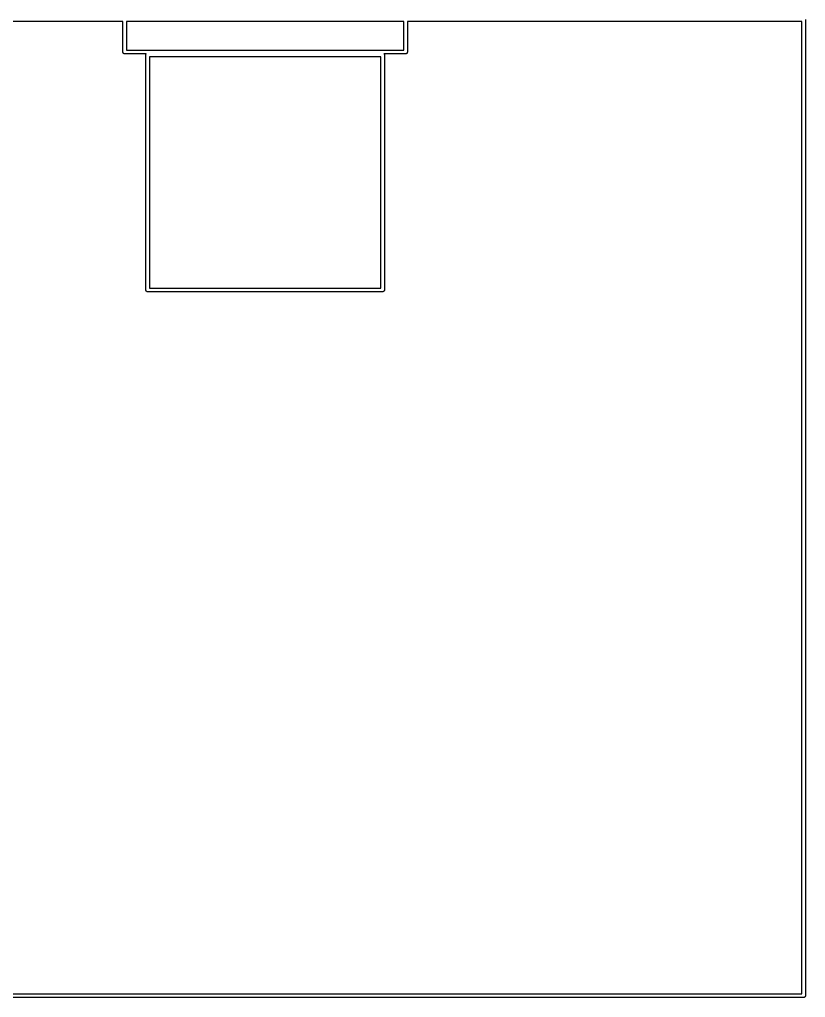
# Model space of a CAD drawing. Header units: metres. Extents: x 89 to 153, y -105 to 4.
# Drawn here: x 131.37 to 153.11, y -72.02 to -44.98 of the extents above; entities that cross this region are included whole.
import ezdxf

# ---------------------------------------------------------------- set-up
doc = ezdxf.new("R2010")
doc.units = ezdxf.units.M

msp = doc.modelspace()

# ---------------------------------------------------------------- linework, layer by layer
for points in [[(153.109, -44.97), (153.11, -44.975), (153.11, -71.975), (153.109, -71.98), (153.109, -71.985), (153.107, -71.989), (153.106, -71.994), (153.104, -71.998), (153.101, -72.003), (153.098, -72.006), (153.095, -72.01), (153.091, -72.013), (153.088, -72.016), (153.083, -72.019), (153.079, -72.021), (153.074, -72.022), (153.07, -72.024), (153.065, -72.024), (153.06, -72.025), (88.59, -72.025)], [(142.095, -45.025), (142.095, -45.025), (142.095, -45.025), (142.095, -45.025), (142.095, -45.025), (142.095, -45.025), (142.095, -45.025), (142.095, -45.025), (142.095, -45.025), (142.095, -45.025), (142.095, -45.025), (142.095, -45.025), (142.095, -45.025), (142.095, -45.025), (142.095, -45.025), (142.095, -45.025), (142.095, -45.025), (142.095, -45.025), (142.095, -45.025), (142.095, -45.025), (142.095, -45.025), (142.095, -45.025), (142.095, -45.025), (142.095, -45.025), (142.095, -45.025), (142.095, -45.025), (142.095, -45.025), (142.095, -45.025), (142.095, -45.025), (142.095, -45.025), (142.095, -45.025), (142.095, -45.025), (142.095, -45.025), (142.095, -45.025), (142.095, -45.025), (142.095, -45.025), (142.095, -45.025), (142.095, -45.025), (142.095, -45.025), (142.095, -45.025), (142.095, -45.025), (142.095, -45.025), (142.095, -45.025), (142.095, -45.025), (142.095, -45.025), (142.095, -45.025), (142.095, -45.025), (142.095, -45.025), (142.095, -45.025), (142.095, -45.025), (142.095, -45.025), (142.095, -45.025), (142.095, -45.025), (142.095, -45.025), (142.095, -45.025), (142.095, -45.025), (142.095, -45.025), (142.095, -45.025), (142.095, -45.025), (142.095, -45.025), (142.095, -45.025), (142.095, -45.025), (142.095, -45.025), (142.095, -45.025), (142.095, -45.025), (142.095, -45.025), (142.095, -45.025), (142.095, -45.025), (142.095, -45.025), (142.095, -45.025), (142.095, -45.025), (142.095, -45.025), (142.095, -45.025), (142.095, -45.025), (142.095, -45.025), (142.095, -45.025), (142.095, -45.025), (142.095, -45.025), (142.095, -45.025), (142.095, -45.025), (142.095, -45.025), (142.095, -45.025), (142.095, -45.025), (142.095, -45.025), (142.095, -45.025), (142.095, -45.025), (142.095, -45.025), (142.095, -45.025), (142.095, -45.025), (142.095, -45.025), (142.095, -45.025), (142.095, -45.025), (142.095, -45.025), (142.095, -45.025), (142.095, -45.025), (142.095, -45.025), (142.095, -45.025), (142.095, -45.875), (142.094, -45.88), (142.094, -45.885), (142.092, -45.889), (142.091, -45.894), (142.089, -45.898), (142.086, -45.903), (142.083, -45.906), (142.08, -45.91), (142.076, -45.913), (142.073, -45.916), (142.068, -45.919), (142.064, -45.921), (142.059, -45.922), (142.055, -45.924), (142.05, -45.924), (142.045, -45.925), (141.45, -45.925), (141.45, -45.925), (141.45, -45.925), (141.45, -45.925), (141.45, -45.925), (141.45, -45.925), (141.45, -45.925), (141.45, -45.925), (141.45, -45.925), (141.45, -45.925), (141.45, -45.925), (141.45, -45.925), (141.45, -45.925), (141.45, -45.925), (141.45, -45.925), (141.45, -45.925), (141.45, -45.925), (141.45, -45.925), (141.45, -45.925), (141.45, -45.925), (141.45, -45.925), (141.45, -45.925), (141.45, -45.925), (141.45, -45.925), (141.45, -45.925), (141.45, -45.925), (141.45, -45.925), (141.45, -45.925), (141.45, -45.925), (141.45, -45.925), (141.45, -45.925), (141.45, -45.925), (141.45, -45.925), (141.45, -45.925), (141.45, -45.925), (141.45, -45.925), (141.45, -45.925), (141.45, -45.925), (141.45, -45.925), (141.45, -45.925), (141.45, -45.925), (141.45, -45.925), (141.45, -45.925), (141.45, -45.925), (141.45, -45.925), (141.45, -45.925), (141.45, -45.925), (141.45, -45.925), (141.45, -45.925), (141.45, -45.925), (141.45, -45.925), (141.45, -45.925), (141.45, -45.925), (141.45, -45.925), (141.45, -45.925), (141.45, -45.925), (141.45, -45.925), (141.45, -45.925), (141.45, -45.925), (141.45, -45.925), (141.45, -45.925), (141.45, -45.925), (141.45, -45.925), (141.45, -45.925), (141.45, -45.925), (141.45, -45.925), (141.45, -45.925), (141.45, -45.925), (141.449, -45.925), (141.449, -45.925), (141.449, -45.925), (141.449, -45.925), (141.449, -45.925), (141.449, -45.925), (141.449, -45.925), (141.449, -45.925), (141.449, -45.925), (141.449, -45.925), (141.449, -45.925), (141.449, -45.925), (141.449, -45.925), (141.449, -45.925), (141.449, -45.925), (141.449, -45.925), (141.449, -45.925), (141.449, -45.925), (141.449, -45.925), (141.449, -45.925), (141.449, -45.925), (141.449, -45.925), (141.449, -45.925), (141.449, -45.925), (141.449, -45.925), (141.449, -45.925), (141.449, -45.925), (141.449, -45.925), (141.449, -45.925), (141.449, -45.925), (141.449, -45.925), (141.449, -45.925), (141.449, -45.925), (141.449, -45.925), (141.449, -45.925), (141.449, -45.925), (141.449, -45.925), (141.449, -45.925), (141.449, -45.925), (141.449, -45.925), (141.449, -45.925), (141.449, -45.925), (141.449, -45.925), (141.449, -45.925), (141.449, -45.925), (141.449, -45.925), (141.449, -45.925), (141.449, -45.925), (141.449, -45.925), (141.449, -45.925), (141.449, -45.925), (141.449, -45.925), (141.449, -45.925), (141.449, -45.925), (141.45, -45.925), (141.45, -45.925), (141.45, -45.925), (141.45, -45.925), (141.45, -45.925), (141.45, -45.925), (141.45, -45.925), (141.45, -45.925), (141.45, -45.925), (141.45, -45.925), (141.45, -45.925), (141.45, -45.925), (141.451, -45.927), (141.454, -45.932), (141.456, -45.936), (141.457, -45.941), (141.459, -45.945), (141.459, -45.95), (141.46, -45.955), (141.46, -52.455), (141.459, -52.46), (141.459, -52.465), (141.457, -52.469), (141.456, -52.474), (141.454, -52.478), (141.451, -52.483), (141.448, -52.486), (141.445, -52.49), (141.441, -52.493), (141.438, -52.496), (141.433, -52.499), (141.429, -52.501), (141.424, -52.502), (141.42, -52.504), (141.415, -52.504), (141.41, -52.505), (134.91, -52.505), (134.905, -52.504), (134.9, -52.504), (134.896, -52.502), (134.891, -52.501), (134.887, -52.499), (134.882, -52.496), (134.879, -52.493), (134.875, -52.49), (134.872, -52.486), (134.869, -52.483), (134.866, -52.478), (134.864, -52.474), (134.863, -52.469), (134.861, -52.465), (134.861, -52.46), (134.86, -52.455), (134.86, -45.955), (134.861, -45.95), (134.861, -45.945), (134.863, -45.941), (134.864, -45.936), (134.866, -45.932), (134.869, -45.927), (134.87, -45.925), (134.87, -45.925), (134.87, -45.925), (134.87, -45.925), (134.87, -45.925), (134.87, -45.925), (134.87, -45.925), (134.87, -45.925), (134.87, -45.925), (134.87, -45.925), (134.87, -45.925), (134.87, -45.925), (134.87, -45.925), (134.87, -45.925), (134.87, -45.925), (134.87, -45.925), (134.87, -45.925), (134.87, -45.925), (134.87, -45.925), (134.87, -45.925), (134.87, -45.925), (134.87, -45.925), (134.87, -45.925), (134.87, -45.925), (134.87, -45.925), (134.87, -45.925), (134.87, -45.925), (134.87, -45.925), (134.87, -45.925), (134.87, -45.925), (134.87, -45.925), (134.87, -45.925), (134.87, -45.925), (134.87, -45.925), (134.87, -45.925), (134.87, -45.925), (134.87, -45.925), (134.87, -45.925), (134.87, -45.925), (134.87, -45.925), (134.87, -45.925), (134.87, -45.925), (134.87, -45.925), (134.87, -45.925), (134.87, -45.925), (134.87, -45.925), (134.87, -45.925), (134.87, -45.925), (134.87, -45.925), (134.87, -45.925), (134.87, -45.925), (134.87, -45.925), (134.87, -45.925), (134.87, -45.925), (134.87, -45.925), (134.87, -45.925), (134.87, -45.925), (134.87, -45.925), (134.87, -45.925), (134.87, -45.925), (134.87, -45.925), (134.87, -45.925), (134.87, -45.925), (134.87, -45.925), (134.87, -45.925), (134.87, -45.925), (134.87, -45.925), (134.87, -45.925), (134.87, -45.925), (134.87, -45.925), (134.87, -45.925), (134.87, -45.925), (134.87, -45.925), (134.87, -45.925), (134.87, -45.925), (134.87, -45.925), (134.87, -45.925), (134.87, -45.925), (134.87, -45.925), (134.87, -45.925), (134.87, -45.925), (134.87, -45.925), (134.87, -45.925), (134.87, -45.925), (134.87, -45.925), (134.87, -45.925), (134.87, -45.925), (134.87, -45.925), (134.87, -45.925), (134.87, -45.925), (134.87, -45.925), (134.87, -45.925), (134.87, -45.925), (134.87, -45.925), (134.87, -45.925), (134.87, -45.925), (134.87, -45.925), (134.87, -45.925), (134.87, -45.925), (134.87, -45.925), (134.87, -45.925), (134.87, -45.925), (134.87, -45.925), (134.87, -45.925), (134.87, -45.925), (134.87, -45.925), (134.87, -45.925), (134.87, -45.925), (134.87, -45.925), (134.87, -45.925), (134.87, -45.925), (134.87, -45.925), (134.87, -45.925), (134.87, -45.925), (134.87, -45.925), (134.87, -45.925), (134.87, -45.925), (134.87, -45.925), (134.87, -45.925), (134.87, -45.925), (134.87, -45.925), (134.87, -45.925), (134.87, -45.925), (134.87, -45.925), (134.87, -45.925), (134.87, -45.925), (134.87, -45.925), (134.87, -45.925), (134.87, -45.925), (134.87, -45.925), (134.87, -45.925), (134.87, -45.925), (134.87, -45.925), (134.87, -45.925), (134.275, -45.925), (134.27, -45.924), (134.265, -45.924), (134.261, -45.922), (134.256, -45.921), (134.252, -45.919), (134.247, -45.916), (134.244, -45.913), (134.24, -45.91), (134.237, -45.906), (134.234, -45.903), (134.231, -45.898), (134.229, -45.894), (134.228, -45.889), (134.226, -45.885), (134.226, -45.88), (134.225, -45.875), (134.225, -45.025), (134.225, -45.025), (134.225, -45.025), (134.225, -45.025), (134.225, -45.025), (134.225, -45.025), (134.225, -45.025), (134.225, -45.025), (134.225, -45.025), (134.225, -45.025), (134.225, -45.025), (134.225, -45.025), (134.225, -45.025), (134.225, -45.025), (134.225, -45.025), (134.225, -45.025), (134.225, -45.025), (134.225, -45.025), (134.225, -45.025), (134.225, -45.025), (134.225, -45.025), (134.225, -45.025), (134.225, -45.025), (134.225, -45.025), (134.225, -45.025), (134.225, -45.025), (134.225, -45.025), (134.225, -45.025), (134.225, -45.025), (134.225, -45.025), (134.225, -45.025), (134.225, -45.025), (134.225, -45.025), (134.225, -45.025), (134.225, -45.025), (134.225, -45.025), (134.225, -45.025), (134.225, -45.025), (134.225, -45.025), (134.225, -45.025), (134.225, -45.025), (134.225, -45.025), (134.225, -45.025), (134.225, -45.025), (134.225, -45.025), (134.225, -45.025), (134.225, -45.025), (134.225, -45.025), (134.225, -45.025), (134.225, -45.025), (134.225, -45.025), (134.225, -45.025), (134.225, -45.025), (134.225, -45.025), (134.225, -45.025), (134.225, -45.025), (134.225, -45.025), (134.225, -45.025), (134.225, -45.025), (134.225, -45.025), (134.225, -45.025), (134.225, -45.025), (134.225, -45.025), (134.225, -45.025), (134.225, -45.025), (134.225, -45.025), (134.225, -45.025), (134.225, -45.025), (134.225, -45.025), (134.225, -45.025), (134.225, -45.025), (134.225, -45.025), (134.225, -45.025), (134.225, -45.025), (134.225, -45.025), (134.225, -45.025), (134.225, -45.025), (134.225, -45.025), (134.225, -45.025), (134.225, -45.025), (134.225, -45.025), (134.225, -45.025), (134.225, -45.025), (134.225, -45.025), (134.225, -45.025), (134.225, -45.025), (134.225, -45.025), (134.225, -45.025), (134.225, -45.025), (134.225, -45.025), (134.225, -45.025), (134.225, -45.025), (134.225, -45.025), (134.225, -45.025), (134.225, -45.025), (134.225, -45.025), (134.225, -45.025), (134.225, -45.025), (88.64, -45.025)], [(88.64, -71.925), (153.01, -71.925), (153.01, -71.925), (153.01, -71.925), (153.01, -71.925), (153.01, -71.925), (153.01, -71.925), (153.01, -71.925), (153.01, -71.925), (153.01, -71.925), (153.01, -71.925), (153.01, -71.925), (153.01, -71.925), (153.01, -71.925), (153.01, -71.925), (153.01, -71.925), (153.01, -71.925), (153.01, -71.925), (153.01, -71.925), (153.01, -71.925), (153.01, -71.925), (153.01, -71.925), (153.01, -71.925), (153.01, -71.925), (153.01, -71.925), (153.01, -71.925), (153.01, -71.925), (153.01, -71.925), (153.01, -71.925), (153.01, -71.925), (153.01, -71.925), (153.01, -71.925), (153.01, -71.925), (153.01, -71.925), (153.01, -71.925), (153.01, -71.925), (153.01, -71.925), (153.01, -71.925), (153.01, -71.925), (153.01, -71.925), (153.01, -71.925), (153.01, -71.925), (153.01, -71.925), (153.01, -71.925), (153.01, -71.925), (153.01, -71.925), (153.01, -71.925), (153.01, -71.925), (153.01, -71.925), (153.01, -71.925), (153.01, -71.925), (153.01, -71.925), (153.01, -71.925), (153.01, -71.925), (153.01, -71.925), (153.01, -71.925), (153.01, -71.925), (153.01, -71.925), (153.01, -71.925), (153.01, -71.925), (153.01, -71.925), (153.01, -71.925), (153.01, -71.925), (153.01, -71.925), (153.01, -71.925), (153.01, -71.925), (153.01, -71.925), (153.01, -71.925), (153.01, -71.925), (153.01, -71.925), (153.01, -71.925), (153.01, -71.925), (153.01, -71.925), (153.01, -71.925), (153.01, -71.925), (153.01, -71.925), (153.01, -71.925), (153.01, -71.925), (153.01, -71.925), (153.01, -71.925), (153.01, -71.925), (153.01, -71.925), (153.01, -71.925), (153.01, -71.925), (153.01, -71.925), (153.01, -71.925), (153.01, -71.925), (153.01, -71.925), (153.01, -71.925), (153.01, -71.925), (153.01, -71.925), (153.01, -71.925), (153.01, -71.925), (153.01, -71.925), (153.01, -71.925), (153.01, -71.925), (153.01, -71.925), (153.01, -71.925), (153.01, -71.925), (153.01, -45.025), (153.01, -45.025), (153.01, -45.025), (153.01, -45.025), (153.01, -45.025), (153.01, -45.025), (153.01, -45.025), (153.01, -45.025), (153.01, -45.025), (153.01, -45.025), (153.01, -45.025), (153.01, -45.025), (153.01, -45.025), (153.01, -45.025), (153.01, -45.025), (153.01, -45.025), (153.01, -45.025), (153.01, -45.025), (153.01, -45.025), (153.01, -45.025), (153.01, -45.025), (153.01, -45.025), (153.01, -45.025), (153.01, -45.025), (153.01, -45.025), (153.01, -45.025), (153.01, -45.025), (153.01, -45.025), (153.01, -45.025), (153.01, -45.025), (153.01, -45.025), (153.01, -45.025), (153.01, -45.025), (153.01, -45.025), (153.01, -45.025), (153.01, -45.025), (153.01, -45.025), (153.01, -45.025), (153.01, -45.025), (153.01, -45.025), (153.01, -45.025), (153.01, -45.025), (153.01, -45.025), (153.01, -45.025), (153.01, -45.025), (153.01, -45.025), (153.01, -45.025), (153.01, -45.025), (153.01, -45.025), (153.01, -45.025), (153.01, -45.025), (153.01, -45.025), (153.01, -45.025), (153.01, -45.025), (153.01, -45.025), (153.01, -45.025), (153.01, -45.025), (153.01, -45.025), (153.01, -45.025), (153.01, -45.025), (153.01, -45.025), (153.01, -45.025), (153.01, -45.025), (153.01, -45.025), (153.01, -45.025), (153.01, -45.025), (153.01, -45.025), (153.01, -45.025), (153.01, -45.025), (153.01, -45.025), (153.01, -45.025), (153.01, -45.025), (153.01, -45.025), (153.01, -45.025), (153.01, -45.025), (153.01, -45.025), (153.01, -45.025), (153.01, -45.025), (153.01, -45.025), (153.01, -45.025), (153.01, -45.025), (153.01, -45.025), (153.01, -45.025), (153.01, -45.025), (153.01, -45.025), (153.01, -45.025), (153.01, -45.025), (153.01, -45.025), (153.01, -45.025), (153.01, -45.025), (153.01, -45.025), (153.01, -45.025), (153.01, -45.025), (153.01, -45.025), (153.01, -45.025), (153.01, -45.025), (153.01, -45.025), (153.01, -45.025), (142.095, -45.025), (142.095, -45.025)], [(134.325, -45.025), (134.325, -45.025), (134.325, -45.025), (134.325, -45.025), (134.325, -45.025), (134.325, -45.025), (134.325, -45.025), (134.325, -45.025), (134.325, -45.025), (134.325, -45.025), (134.325, -45.025), (134.325, -45.025), (134.325, -45.025), (134.325, -45.025), (134.325, -45.025), (134.325, -45.025), (134.325, -45.025), (134.325, -45.025), (134.325, -45.025), (134.325, -45.025), (134.325, -45.025), (134.325, -45.025), (134.325, -45.025), (134.325, -45.025), (134.325, -45.025), (134.325, -45.025), (134.325, -45.025), (134.325, -45.025), (134.325, -45.025), (134.325, -45.025), (134.325, -45.025), (134.325, -45.025), (134.325, -45.025), (134.325, -45.025), (134.325, -45.025), (134.325, -45.025), (134.325, -45.025), (134.325, -45.025), (134.325, -45.025), (134.325, -45.025), (134.325, -45.025), (134.325, -45.025), (134.325, -45.025), (134.325, -45.025), (134.325, -45.025), (134.325, -45.025), (134.325, -45.025), (134.325, -45.025), (134.325, -45.025), (134.325, -45.025), (134.325, -45.025), (134.325, -45.025), (134.325, -45.025), (134.325, -45.025), (134.325, -45.025), (134.325, -45.025), (134.325, -45.025), (134.325, -45.025), (134.325, -45.025), (134.325, -45.025), (134.325, -45.025), (134.325, -45.025), (134.325, -45.025), (134.325, -45.025), (134.325, -45.025), (134.325, -45.025), (134.325, -45.025), (134.325, -45.025), (134.325, -45.025), (134.325, -45.025), (134.325, -45.025), (134.325, -45.025), (134.325, -45.025), (134.325, -45.025), (134.325, -45.025), (134.325, -45.025), (134.325, -45.025), (134.325, -45.025), (134.325, -45.025), (134.325, -45.025), (134.325, -45.025), (134.325, -45.025), (134.325, -45.025), (134.325, -45.025), (134.325, -45.025), (134.325, -45.025), (134.325, -45.025), (134.325, -45.025), (134.325, -45.025), (134.325, -45.025), (134.325, -45.025), (134.325, -45.025), (134.325, -45.025), (134.325, -45.025), (134.325, -45.025), (134.325, -45.025), (134.325, -45.025), (134.325, -45.825), (134.325, -45.825), (134.325, -45.825), (134.325, -45.825), (134.325, -45.825), (134.325, -45.825), (134.325, -45.825), (134.325, -45.825), (134.325, -45.825), (134.325, -45.825), (134.325, -45.825), (134.325, -45.825), (134.325, -45.825), (134.325, -45.825), (134.325, -45.825), (134.325, -45.825), (134.325, -45.825), (134.325, -45.825), (134.325, -45.825), (134.325, -45.825), (134.325, -45.825), (134.325, -45.825), (134.325, -45.825), (134.325, -45.825), (134.325, -45.825), (134.325, -45.825), (134.325, -45.825), (134.325, -45.825), (134.325, -45.825), (134.325, -45.825), (134.325, -45.825), (134.325, -45.825), (134.325, -45.825), (134.325, -45.825), (134.325, -45.825), (134.325, -45.825), (134.325, -45.825), (134.325, -45.825), (134.325, -45.825), (134.325, -45.825), (134.325, -45.825), (134.325, -45.825), (134.325, -45.825), (134.325, -45.825), (134.325, -45.825), (134.325, -45.825), (134.325, -45.825), (134.325, -45.825), (134.325, -45.825), (134.325, -45.825), (134.325, -45.825), (134.325, -45.825), (134.325, -45.825), (134.325, -45.825), (134.325, -45.825), (134.325, -45.825), (134.325, -45.825), (134.325, -45.825), (134.325, -45.825), (134.325, -45.825), (134.325, -45.825), (134.325, -45.825), (134.325, -45.825), (134.325, -45.825), (134.325, -45.825), (134.325, -45.825), (134.325, -45.825), (134.325, -45.825), (134.325, -45.825), (134.325, -45.825), (134.325, -45.825), (134.325, -45.825), (134.325, -45.825), (134.325, -45.825), (134.325, -45.825), (134.325, -45.825), (134.325, -45.825), (134.325, -45.825), (134.325, -45.825), (134.325, -45.825), (134.325, -45.825), (134.325, -45.825), (134.325, -45.825), (134.325, -45.825), (134.325, -45.825), (134.325, -45.825), (134.325, -45.825), (134.325, -45.825), (134.325, -45.825), (134.325, -45.825), (134.325, -45.825), (134.325, -45.825), (134.325, -45.825), (134.325, -45.825), (134.325, -45.825), (134.325, -45.825), (134.325, -45.825), (134.325, -45.825), (141.995, -45.825), (141.995, -45.825), (141.995, -45.825), (141.995, -45.825), (141.995, -45.825), (141.995, -45.825), (141.995, -45.825), (141.995, -45.825), (141.995, -45.825), (141.995, -45.825), (141.995, -45.825), (141.995, -45.825), (141.995, -45.825), (141.995, -45.825), (141.995, -45.825), (141.995, -45.825), (141.995, -45.825), (141.995, -45.825), (141.995, -45.825), (141.995, -45.825), (141.995, -45.825), (141.995, -45.825), (141.995, -45.825), (141.995, -45.825), (141.995, -45.825), (141.995, -45.825), (141.995, -45.825), (141.995, -45.825), (141.995, -45.825), (141.995, -45.825), (141.995, -45.825), (141.995, -45.825), (141.995, -45.825), (141.995, -45.825), (141.995, -45.825), (141.995, -45.825), (141.995, -45.825), (141.995, -45.825), (141.995, -45.825), (141.995, -45.825), (141.995, -45.825), (141.995, -45.825), (141.995, -45.825), (141.995, -45.825), (141.995, -45.825), (141.995, -45.825), (141.995, -45.825), (141.995, -45.825), (141.995, -45.825), (141.995, -45.825), (141.995, -45.825), (141.995, -45.825), (141.995, -45.825), (141.995, -45.825), (141.995, -45.825), (141.995, -45.825), (141.995, -45.825), (141.995, -45.825), (141.995, -45.825), (141.995, -45.825), (141.995, -45.825), (141.995, -45.825), (141.995, -45.825), (141.995, -45.825), (141.995, -45.825), (141.995, -45.825), (141.995, -45.825), (141.995, -45.825), (141.995, -45.825), (141.995, -45.825), (141.995, -45.825), (141.995, -45.825), (141.995, -45.825), (141.995, -45.825), (141.995, -45.825), (141.995, -45.825), (141.995, -45.825), (141.995, -45.825), (141.995, -45.825), (141.995, -45.825), (141.995, -45.825), (141.995, -45.825), (141.995, -45.825), (141.995, -45.825), (141.995, -45.825), (141.995, -45.825), (141.995, -45.825), (141.995, -45.825), (141.995, -45.825), (141.995, -45.825), (141.995, -45.825), (141.995, -45.825), (141.995, -45.825), (141.995, -45.825), (141.995, -45.825), (141.995, -45.825), (141.995, -45.825), (141.995, -45.825), (141.995, -45.025), (141.995, -45.025), (141.995, -45.025), (141.995, -45.025), (141.995, -45.025), (141.995, -45.025), (141.995, -45.025), (141.995, -45.025), (141.995, -45.025), (141.995, -45.025), (141.995, -45.025), (141.995, -45.025), (141.995, -45.025), (141.995, -45.025), (141.995, -45.025), (141.995, -45.025), (141.995, -45.025), (141.995, -45.025), (141.995, -45.025), (141.995, -45.025), (141.995, -45.025), (141.995, -45.025), (141.995, -45.025), (141.995, -45.025), (141.995, -45.025), (141.995, -45.025), (141.995, -45.025), (141.995, -45.025), (141.995, -45.025), (141.995, -45.025), (141.995, -45.025), (141.995, -45.025), (141.995, -45.025), (141.995, -45.025), (141.995, -45.025), (141.995, -45.025), (141.995, -45.025), (141.995, -45.025), (141.995, -45.025), (141.995, -45.025), (141.995, -45.025), (141.995, -45.025), (141.995, -45.025), (141.995, -45.025), (141.995, -45.025), (141.995, -45.025), (141.995, -45.025), (141.995, -45.025), (141.995, -45.025), (141.995, -45.025), (141.995, -45.025), (141.995, -45.025), (141.995, -45.025), (141.995, -45.025), (141.995, -45.025), (141.995, -45.025), (141.995, -45.025), (141.995, -45.025), (141.995, -45.025), (141.995, -45.025), (141.995, -45.025), (141.995, -45.025), (141.995, -45.025), (141.995, -45.025), (141.995, -45.025), (141.995, -45.025), (141.995, -45.025), (141.995, -45.025), (141.995, -45.025), (141.995, -45.025), (141.995, -45.025), (141.995, -45.025), (141.995, -45.025), (141.995, -45.025), (141.995, -45.025), (141.995, -45.025), (141.995, -45.025), (141.995, -45.025), (141.995, -45.025), (141.995, -45.025), (141.995, -45.025), (141.995, -45.025), (141.995, -45.025), (141.995, -45.025), (141.995, -45.025), (141.995, -45.025), (141.995, -45.025), (141.995, -45.025), (141.995, -45.025), (141.995, -45.025), (141.995, -45.025), (141.995, -45.025), (141.995, -45.025), (141.995, -45.025), (141.995, -45.025), (141.995, -45.025), (141.995, -45.025), (141.995, -45.025), (134.325, -45.025), (134.325, -45.025)], [(134.96, -46.005), (134.96, -46.005), (134.96, -46.005), (134.96, -46.005), (134.96, -46.005), (134.96, -46.005), (134.96, -46.005), (134.96, -46.005), (134.96, -46.005), (134.96, -46.005), (134.96, -46.005), (134.96, -46.005), (134.96, -46.005), (134.96, -46.005), (134.96, -46.005), (134.96, -46.005), (134.96, -46.005), (134.96, -46.005), (134.96, -46.005), (134.96, -46.005), (134.96, -46.005), (134.96, -46.005), (134.96, -46.005), (134.96, -46.005), (134.96, -46.005), (134.96, -46.005), (134.96, -46.005), (134.96, -46.005), (134.96, -46.005), (134.96, -46.005), (134.96, -46.005), (134.96, -46.005), (134.96, -46.005), (134.96, -46.005), (134.96, -46.005), (134.96, -46.005), (134.96, -46.005), (134.96, -46.005), (134.96, -46.005), (134.96, -46.005), (134.96, -46.005), (134.96, -46.005), (134.96, -46.005), (134.96, -46.005), (134.96, -46.005), (134.96, -46.005), (134.96, -46.005), (134.96, -46.005), (134.96, -46.005), (134.96, -46.005), (134.96, -46.005), (134.96, -46.005), (134.96, -46.005), (134.96, -46.005), (134.96, -46.005), (134.96, -46.005), (134.96, -46.005), (134.96, -46.005), (134.96, -46.005), (134.96, -46.005), (134.96, -46.005), (134.96, -46.005), (134.96, -46.005), (134.96, -46.005), (134.96, -46.005), (134.96, -46.005), (134.96, -46.005), (134.96, -46.005), (134.96, -46.005), (134.96, -46.005), (134.96, -46.005), (134.96, -46.005), (134.96, -46.005), (134.96, -46.005), (134.96, -46.005), (134.96, -46.005), (134.96, -46.005), (134.96, -46.005), (134.96, -46.005), (134.96, -46.005), (134.96, -46.005), (134.96, -46.005), (134.96, -46.005), (134.96, -46.005), (134.96, -46.005), (134.96, -46.005), (134.96, -46.005), (134.96, -46.005), (134.96, -46.005), (134.96, -46.005), (134.96, -46.005), (134.96, -46.005), (134.96, -46.005), (134.96, -46.005), (134.96, -46.005), (134.96, -46.005), (134.96, -46.005), (134.96, -52.405), (134.96, -52.405), (134.96, -52.405), (134.96, -52.405), (134.96, -52.405), (134.96, -52.405), (134.96, -52.405), (134.96, -52.405), (134.96, -52.405), (134.96, -52.405), (134.96, -52.405), (134.96, -52.405), (134.96, -52.405), (134.96, -52.405), (134.96, -52.405), (134.96, -52.405), (134.96, -52.405), (134.96, -52.405), (134.96, -52.405), (134.96, -52.405), (134.96, -52.405), (134.96, -52.405), (134.96, -52.405), (134.96, -52.405), (134.96, -52.405), (134.96, -52.405), (134.96, -52.405), (134.96, -52.405), (134.96, -52.405), (134.96, -52.405), (134.96, -52.405), (134.96, -52.405), (134.96, -52.405), (134.96, -52.405), (134.96, -52.405), (134.96, -52.405), (134.96, -52.405), (134.96, -52.405), (134.96, -52.405), (134.96, -52.405), (134.96, -52.405), (134.96, -52.405), (134.96, -52.405), (134.96, -52.405), (134.96, -52.405), (134.96, -52.405), (134.96, -52.405), (134.96, -52.405), (134.96, -52.405), (134.96, -52.405), (134.96, -52.405), (134.96, -52.405), (134.96, -52.405), (134.96, -52.405), (134.96, -52.405), (134.96, -52.405), (134.96, -52.405), (134.96, -52.405), (134.96, -52.405), (134.96, -52.405), (134.96, -52.405), (134.96, -52.405), (134.96, -52.405), (134.96, -52.405), (134.96, -52.405), (134.96, -52.405), (134.96, -52.405), (134.96, -52.405), (134.96, -52.405), (134.96, -52.405), (134.96, -52.405), (134.96, -52.405), (134.96, -52.405), (134.96, -52.405), (134.96, -52.405), (134.96, -52.405), (134.96, -52.405), (134.96, -52.405), (134.96, -52.405), (134.96, -52.405), (134.96, -52.405), (134.96, -52.405), (134.96, -52.405), (134.96, -52.405), (134.96, -52.405), (134.96, -52.405), (134.96, -52.405), (134.96, -52.405), (134.96, -52.405), (134.96, -52.405), (134.96, -52.405), (134.96, -52.405), (134.96, -52.405), (134.96, -52.405), (134.96, -52.405), (134.96, -52.405), (134.96, -52.405), (134.96, -52.405), (141.36, -52.405), (141.36, -52.405), (141.36, -52.405), (141.36, -52.405), (141.36, -52.405), (141.36, -52.405), (141.36, -52.405), (141.36, -52.405), (141.36, -52.405), (141.36, -52.405), (141.36, -52.405), (141.36, -52.405), (141.36, -52.405), (141.36, -52.405), (141.36, -52.405), (141.36, -52.405), (141.36, -52.405), (141.36, -52.405), (141.36, -52.405), (141.36, -52.405), (141.36, -52.405), (141.36, -52.405), (141.36, -52.405), (141.36, -52.405), (141.36, -52.405), (141.36, -52.405), (141.36, -52.405), (141.36, -52.405), (141.36, -52.405), (141.36, -52.405), (141.36, -52.405), (141.36, -52.405), (141.36, -52.405), (141.36, -52.405), (141.36, -52.405), (141.36, -52.405), (141.36, -52.405), (141.36, -52.405), (141.36, -52.405), (141.36, -52.405), (141.36, -52.405), (141.36, -52.405), (141.36, -52.405), (141.36, -52.405), (141.36, -52.405), (141.36, -52.405), (141.36, -52.405), (141.36, -52.405), (141.36, -52.405), (141.36, -52.405), (141.36, -52.405), (141.36, -52.405), (141.36, -52.405), (141.36, -52.405), (141.36, -52.405), (141.36, -52.405), (141.36, -52.405), (141.36, -52.405), (141.36, -52.405), (141.36, -52.405), (141.36, -52.405), (141.36, -52.405), (141.36, -52.405), (141.36, -52.405), (141.36, -52.405), (141.36, -52.405), (141.36, -52.405), (141.36, -52.405), (141.36, -52.405), (141.36, -52.405), (141.36, -52.405), (141.36, -52.405), (141.36, -52.405), (141.36, -52.405), (141.36, -52.405), (141.36, -52.405), (141.36, -52.405), (141.36, -52.405), (141.36, -52.405), (141.36, -52.405), (141.36, -52.405), (141.36, -52.405), (141.36, -52.405), (141.36, -52.405), (141.36, -52.405), (141.36, -52.405), (141.36, -52.405), (141.36, -52.405), (141.36, -52.405), (141.36, -52.405), (141.36, -52.405), (141.36, -52.405), (141.36, -52.405), (141.36, -52.405), (141.36, -52.405), (141.36, -52.405), (141.36, -52.405), (141.36, -52.405), (141.36, -46.005), (141.36, -46.005), (141.36, -46.005), (141.36, -46.005), (141.36, -46.005), (141.36, -46.005), (141.36, -46.005), (141.36, -46.005), (141.36, -46.005), (141.36, -46.005), (141.36, -46.005), (141.36, -46.005), (141.36, -46.005), (141.36, -46.005), (141.36, -46.005), (141.36, -46.005), (141.36, -46.005), (141.36, -46.005), (141.36, -46.005), (141.36, -46.005), (141.36, -46.005), (141.36, -46.005), (141.36, -46.005), (141.36, -46.005), (141.36, -46.005), (141.36, -46.005), (141.36, -46.005), (141.36, -46.005), (141.36, -46.005), (141.36, -46.005), (141.36, -46.005), (141.36, -46.005), (141.36, -46.005), (141.36, -46.005), (141.36, -46.005), (141.36, -46.005), (141.36, -46.005), (141.36, -46.005), (141.36, -46.005), (141.36, -46.005), (141.36, -46.005), (141.36, -46.005), (141.36, -46.005), (141.36, -46.005), (141.36, -46.005), (141.36, -46.005), (141.36, -46.005), (141.36, -46.005), (141.36, -46.005), (141.36, -46.005), (141.36, -46.005), (141.36, -46.005), (141.36, -46.005), (141.36, -46.005), (141.36, -46.005), (141.36, -46.005), (141.36, -46.005), (141.36, -46.005), (141.36, -46.005), (141.36, -46.005), (141.36, -46.005), (141.36, -46.005), (141.36, -46.005), (141.36, -46.005), (141.36, -46.005), (141.36, -46.005), (141.36, -46.005), (141.36, -46.005), (141.36, -46.005), (141.36, -46.005), (141.36, -46.005), (141.36, -46.005), (141.36, -46.005), (141.36, -46.005), (141.36, -46.005), (141.36, -46.005), (141.36, -46.005), (141.36, -46.005), (141.36, -46.005), (141.36, -46.005), (141.36, -46.005), (141.36, -46.005), (141.36, -46.005), (141.36, -46.005), (141.36, -46.005), (141.36, -46.005), (141.36, -46.005), (141.36, -46.005), (141.36, -46.005), (141.36, -46.005), (141.36, -46.005), (141.36, -46.005), (141.36, -46.005), (141.36, -46.005), (141.36, -46.005), (141.36, -46.005), (141.36, -46.005), (141.36, -46.005), (134.96, -46.005), (134.96, -46.005)]]:
    msp.add_lwpolyline(points)

doc.saveas('drawing.dxf')
